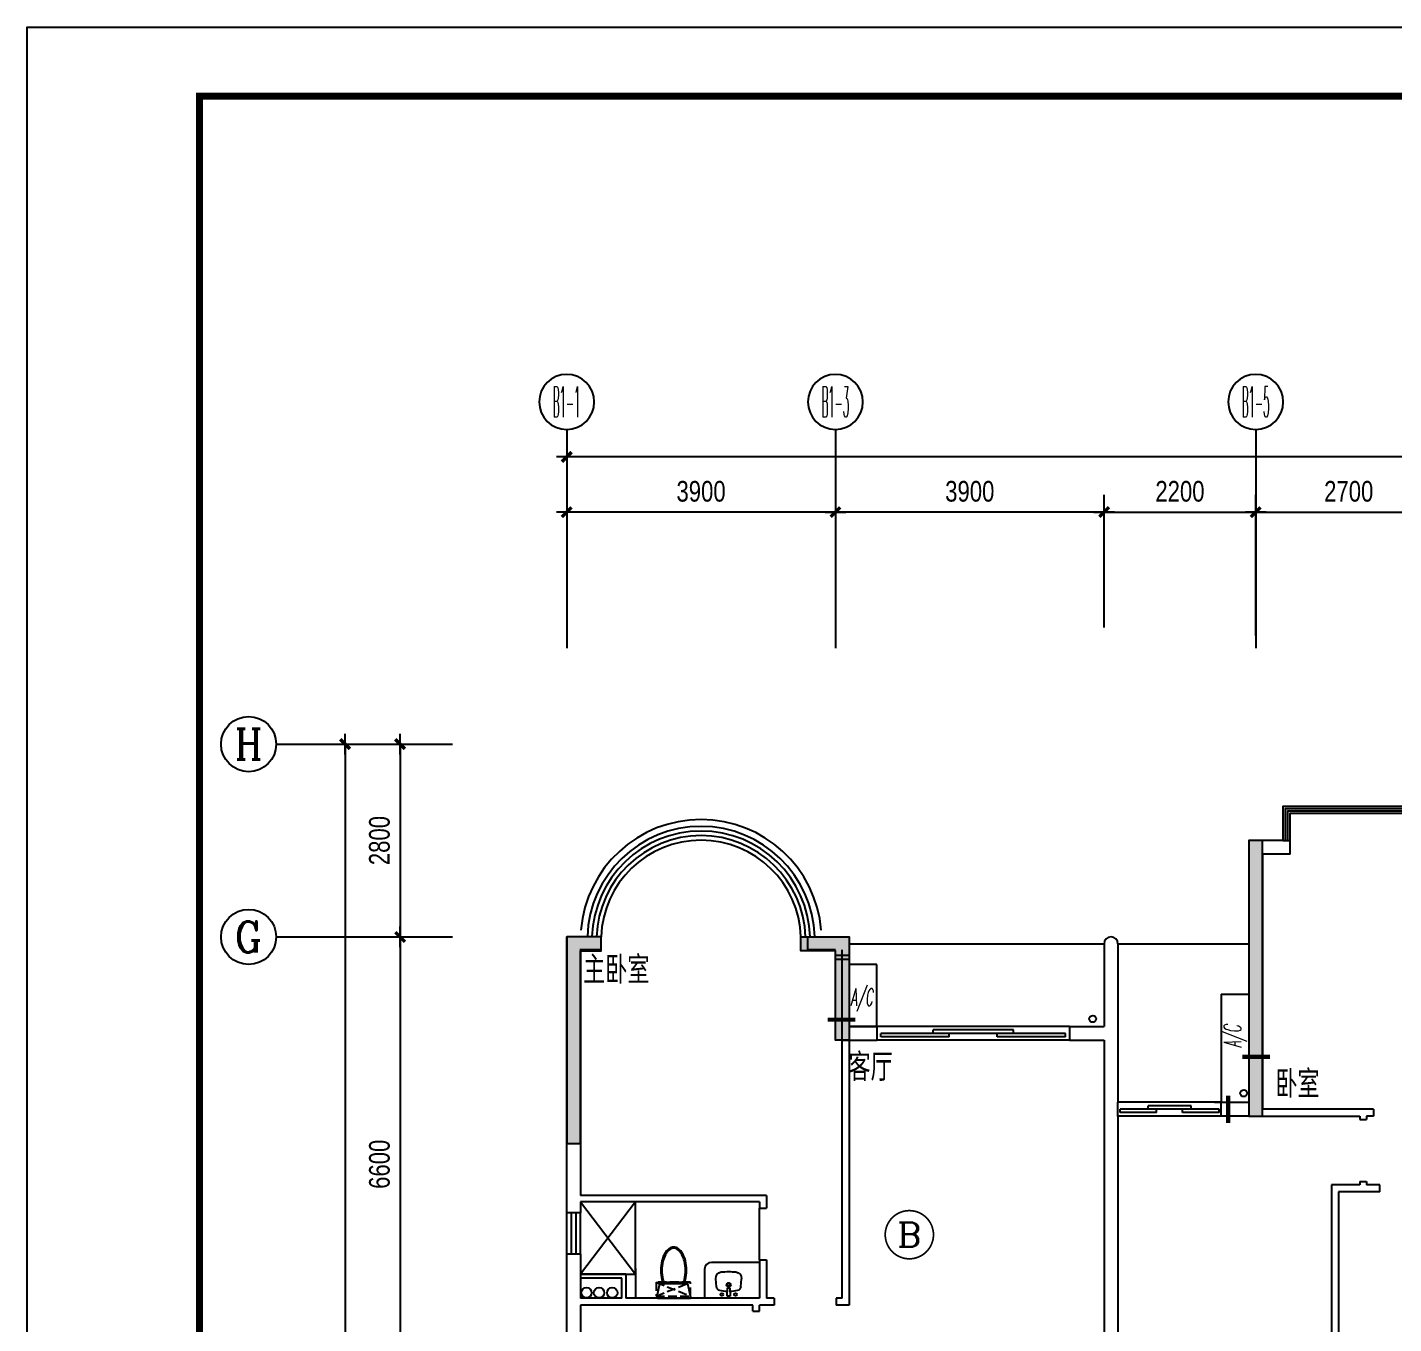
# Model space of a CAD drawing. Extents: x 45735 to 146968, y -75167 to -15767.
# Drawn here: x 45735 to 65565, y -34589 to -15767 of the extents above; entities that cross this region are included whole.
import ezdxf
from ezdxf.enums import TextEntityAlignment as Align

# ---------------------------------------------------------------- set-up
doc = ezdxf.new("R2010")
doc.units = 0
doc.header["$LTSCALE"] = 1000
doc.header["$MEASUREMENT"] = 0
doc.linetypes.add('DASH', pattern=[0.35, 0.25, -0.1])
doc.layers.get('0').update_dxf_attribs({"linetype": 'CONTINUOUS'})
doc.layers.get('DEFPOINTS').update_dxf_attribs({"linetype": 'CONTINUOUS'})
for name, color, linetype in [('AXIS', 7, 'CONTINUOUS'), ('AXIS_TEXT', 7, 'CONTINUOUS'), ('KT', 251, 'CONTINUOUS'), ('PUB_TEXT', 7, 'CONTINUOUS'), ('TK', 7, 'CONTINUOUS'), ('WALL', 7, 'CONTINUOUS'), ('WINDOW', 7, 'CONTINUOUS'), ('WINDOW_TEXT', 7, 'CONTINUOUS'), ('厨卫', 251, 'CONTINUOUS'), ('文字', 7, 'CONTINUOUS'), ('柱', 252, 'CONTINUOUS'), ('热水器', 252, 'CONTINUOUS'), ('空调位', 7, 'CONTINUOUS'), ('管道', 6, 'CONTINUOUS')]:
    doc.layers.add(name, color=color, linetype=linetype)
doc.styles.add('COMP', font='COMPLEX', dxfattribs={"bigfont": 'hztxt'})
doc.styles.add('COMPLEX', font='COMPLEX')
doc.styles.add('DIM_FONT', font='wcad.shx', dxfattribs={"width": 0.8})
doc.styles.add('HZTXT', font='romans.shx', dxfattribs={"width": 0.8, "bigfont": 'hztxt.shx'})
doc.styles.add('ITALICC', font='italicc.shx', dxfattribs={"width": 0.6})
doc.styles.add('SIMPLEX', font='SIMPLEX.SHX')
doc.dimstyles.new('AXIS', dxfattribs={"dimtxt": 300, "dimasz": 1, "dimexe": 250, "dimexo": 300, "dimgap": 150, "dimtad": 1, "dimdec": 0, "dimzin": 0, "dimdsep": 46, "dimtxsty": 'DIM_FONT', "dimblk": '_DIMX', "dimcen": 0.09, "dimdle": 150, "dimse1": 1, "dimse2": 1, "dimclrt": 7, "dimadec": 0, "dimazin": 0, "dimtfac": 1, "dimtdec": 0, "dimtix": 1, "dimtmove": 2, "dimatfit": 3, "dimldrblk": '_DIMX', "dimfxl": 0, "dimtolj": 1, "dimtzin": 0, "dimarcsym": 0})

# ---------------------------------------------------------------- blocks, each defined once
blk = doc.blocks.new('_DIMX')
blk.add_line((-150, 0), (150, 0))
at = {"const_width": 50}
blk.add_lwpolyline([(-70, -70), (70, 70)], dxfattribs=at)
blk = doc.blocks.new('*D85')
at = {"color": 0, "linetype": 'ByBlock'}
blk.add_line((51146, -93409), (51146, -100007), dxfattribs=at)
at = {"layer": 'DEFPOINTS', "color": 0, "linetype": 'ByBlock'}
for p in [(51906, -93408), (51146, -100008), (51906, -100008)]:
    blk.add_point(p, dxfattribs=at)
at = {"color": 0, "linetype": 'ByBlock'}
for p, rotation in [((51146, -93408), 90), ((51146, -100008), 270)]:
    blk.add_blockref('_DIMX', p, dxfattribs=dict(at, rotation=rotation))
at = {"color": 7, "linetype": 'ByBlock', "insert": (50846, -96708), "char_height": 300, "attachment_point": 5, "rotation": 90, "style": 'DIM_FONT'}
blk.add_mtext('\\A1;6600', dxfattribs=at)
blk = doc.blocks.new('*D78')
at = {"color": 0, "linetype": 'ByBlock'}
blk.add_line((50346, -90609), (50346, -115307), dxfattribs=at)
at = {"layer": 'DEFPOINTS', "color": 0, "linetype": 'ByBlock'}
for p in [(51906, -90608), (50346, -115308), (51906, -115308)]:
    blk.add_point(p, dxfattribs=at)
at = {"color": 0, "linetype": 'ByBlock'}
for p, rotation in [((50346, -90608), 90), ((50346, -115308), 270)]:
    blk.add_blockref('_DIMX', p, dxfattribs=dict(at, rotation=rotation))
at = {"color": 7, "linetype": 'ByBlock', "insert": (50046, -102958), "char_height": 300, "attachment_point": 5, "rotation": 90, "style": 'DIM_FONT'}
blk.add_mtext('\\A1;24700', dxfattribs=at)
blk = doc.blocks.new('_AXISO')
blk.add_circle((0, 0), 0.5)
at = {"layer": 'AXIS_TEXT', "style": 'COMPLEX', "width": 1.041667}
blk.add_attdef('A', text='', height=0.56, dxfattribs=at).set_placement((-0.25, -0.28), (0.25, -0.28), align=Align.FIT)
blk = doc.blocks.new('*D86')
at = {"color": 0, "linetype": 'ByBlock'}
blk.add_line((51146, -90609), (51146, -93407), dxfattribs=at)
at = {"layer": 'DEFPOINTS', "color": 0, "linetype": 'ByBlock'}
for p in [(51906, -90608), (51146, -93408), (51906, -93408)]:
    blk.add_point(p, dxfattribs=at)
at = {"color": 0, "linetype": 'ByBlock'}
for p, rotation in [((51146, -90608), 90), ((51146, -93408), 270)]:
    blk.add_blockref('_DIMX', p, dxfattribs=dict(at, rotation=rotation))
at = {"color": 7, "linetype": 'ByBlock', "insert": (50846, -92008), "char_height": 300, "attachment_point": 5, "rotation": 90, "style": 'DIM_FONT'}
blk.add_mtext('\\A1;2800', dxfattribs=at)
blk = doc.blocks.new('*D77')
at = {"color": 0, "linetype": 'ByBlock'}
blk.add_line((88662, -86439), (53564, -86439), dxfattribs=at)
at = {"layer": 'DEFPOINTS', "color": 0, "linetype": 'ByBlock'}
for p in [(53563, -86439), (53563, -89217), (88663, -89217)]:
    blk.add_point(p, dxfattribs=at)
at = {"color": 0, "linetype": 'ByBlock', "rotation": 180}
blk.add_blockref('_DIMX', (53563, -86439), dxfattribs=at)
at = {"color": 0, "linetype": 'ByBlock'}
blk.add_blockref('_DIMX', (88663, -86439), dxfattribs=at)
at = {"color": 7, "linetype": 'ByBlock', "insert": (71113, -86139), "char_height": 300, "attachment_point": 5, "style": 'DIM_FONT'}
blk.add_mtext('\\A1;35100', dxfattribs=at)
blk = doc.blocks.new('_INDEX1')
at = {"const_width": 0.035}
blk.add_lwpolyline([(-0.5, 0, 1), (0.5, 0, 1)], format="xyb", close=True, dxfattribs=at)
at = {"style": 'COMP', "width": 2.333333}
blk.add_attdef('1', text='', height=0.5, dxfattribs=at).set_placement((-0.25, -0.25), (0.25, -0.25), align=Align.FIT)
blk = doc.blocks.new('WC2')
for points in [[(211, 207, 0.354037), (207, 212), (24, 251, 0.477064), (0, 231), (0, -231, 0.477064), (12, -241), (207, -200, 0.354037), (211, -195)], [(218, 163), (218, -150, 0.033558), (269, -165, 0.056391), (405, -181, 0.056391), (541, -165, 0.070142), (644, -126, 0.106098), (721, -59, 0.162033), (743, 6, 0.162033), (721, 71, 0.106098), (644, 138, 0.070142), (541, 178, 0.056391), (405, 193, 0.056391), (269, 178, 0.033558)], [(232, 150), (232, -138, 0.027675), (273, -149, 0.056391), (405, -164, 0.056391), (537, -149, 0.070142), (636, -112, 0.106098), (708, -49, 0.162033), (726, 6, 0.162033), (708, 61, 0.106098), (636, 124, 0.070142), (537, 162, 0.056391), (405, 177, 0.056391), (273, 162, 0.027675)]]:
    blk.add_lwpolyline(points, format="xyb", close=True)
blk = doc.blocks.new('RSQ')
at = {"layer": '热水器', "linetype": 'DASH', "ltscale": 0.5}
for p, q in [((-250, 0), (250, -200)), ((-250, -200), (250, 0))]:
    blk.add_line(p, q, dxfattribs=at)
blk.add_lwpolyline([(250, 0), (-250, 0), (-250, -200), (250, -200)], close=True, dxfattribs=at)
blk = doc.blocks.new('*D75')
at = {"color": 0, "linetype": 'ByBlock'}
blk.add_line((61362, -87239), (57464, -87239), dxfattribs=at)
at = {"layer": 'DEFPOINTS', "color": 0, "linetype": 'ByBlock'}
for p in [(57463, -87239), (57463, -89217), (61363, -89217)]:
    blk.add_point(p, dxfattribs=at)
at = {"color": 0, "linetype": 'ByBlock', "rotation": 180}
blk.add_blockref('_DIMX', (57463, -87239), dxfattribs=at)
at = {"color": 0, "linetype": 'ByBlock'}
blk.add_blockref('_DIMX', (61363, -87239), dxfattribs=at)
at = {"color": 7, "linetype": 'ByBlock', "insert": (59413, -86939), "char_height": 300, "attachment_point": 5, "style": 'DIM_FONT'}
blk.add_mtext('\\A1;3900', dxfattribs=at)
blk = doc.blocks.new('*D87')
at = {"color": 0, "linetype": 'ByBlock'}
blk.add_line((57462, -87239), (53564, -87239), dxfattribs=at)
at = {"layer": 'DEFPOINTS', "color": 0, "linetype": 'ByBlock'}
for p in [(53563, -87239), (53563, -89217), (57463, -89217)]:
    blk.add_point(p, dxfattribs=at)
at = {"color": 0, "linetype": 'ByBlock', "rotation": 180}
blk.add_blockref('_DIMX', (53563, -87239), dxfattribs=at)
at = {"color": 0, "linetype": 'ByBlock'}
blk.add_blockref('_DIMX', (57463, -87239), dxfattribs=at)
at = {"color": 7, "linetype": 'ByBlock', "insert": (55513, -86939), "char_height": 300, "attachment_point": 5, "style": 'DIM_FONT'}
blk.add_mtext('\\A1;3900', dxfattribs=at)
blk = doc.blocks.new('*D96')
at = {"color": 0, "linetype": 'ByBlock'}
for p, q in [((61363, -88917), (61363, -86989)), ((63563, -89032), (63563, -86989)), ((61364, -87239), (63562, -87239))]:
    blk.add_line(p, q, dxfattribs=at)
at = {"layer": 'DEFPOINTS', "color": 0, "linetype": 'ByBlock'}
for p in [(63563, -87239), (61363, -89217), (63563, -89332)]:
    blk.add_point(p, dxfattribs=at)
at = {"color": 0, "linetype": 'ByBlock', "rotation": 180}
blk.add_blockref('_DIMX', (61363, -87239), dxfattribs=at)
at = {"color": 0, "linetype": 'ByBlock'}
blk.add_blockref('_DIMX', (63563, -87239), dxfattribs=at)
at = {"color": 7, "linetype": 'ByBlock', "insert": (62463, -86939), "char_height": 300, "attachment_point": 5, "style": 'DIM_FONT'}
blk.add_mtext('\\A1;2200', dxfattribs=at)
blk = doc.blocks.new('*D97')
at = {"color": 0, "linetype": 'ByBlock'}
for p, q in [((63563, -89032), (63563, -86989)), ((66263, -88903), (66263, -86989)), ((63564, -87239), (66262, -87239))]:
    blk.add_line(p, q, dxfattribs=at)
at = {"layer": 'DEFPOINTS', "color": 0, "linetype": 'ByBlock'}
for p in [(66263, -87239), (66263, -89203), (63563, -89332)]:
    blk.add_point(p, dxfattribs=at)
at = {"color": 0, "linetype": 'ByBlock', "rotation": 180}
blk.add_blockref('_DIMX', (63563, -87239), dxfattribs=at)
at = {"color": 0, "linetype": 'ByBlock'}
blk.add_blockref('_DIMX', (66263, -87239), dxfattribs=at)
at = {"color": 7, "linetype": 'ByBlock', "insert": (64913, -86939), "char_height": 300, "attachment_point": 5, "style": 'DIM_FONT'}
blk.add_mtext('\\A1;2700', dxfattribs=at)
blk = doc.blocks.new('30609000235308')
for points in [[(-1900, 0), (-1900, 500), (100, 500), (100, 0)], [(-1867, 0), (-1867, 467), (67, 467), (67, 0)], [(-1833, 0), (-1833, 433), (33, 433), (33, 0)], [(-1800, 0), (-1800, 400), (0, 400), (0, 0)]]:
    blk.add_lwpolyline(points)
at = {"layer": 'WINDOW_TEXT', "style": 'SIMPLEX', "flags": 9}
blk.add_attdef('A', text='', height=1, rotation=90, dxfattribs=at).set_placement((-1850, 0), align=Align.MIDDLE)

msp = doc.modelspace()

# ---------------------------------------------------------------- hatches: boundary and pattern name
at = {"layer": '柱'}
h = msp.add_hatch(color=256, dxfattribs=at)
h.paths.add_polyline_path([(69762.6, -39974.5), (69762.6, -39774.5), (70462.6, -39774.5), (70462.6, -42174.5), (69662.6, -42174.5), (69662.6, -41974.5), (70262.6, -41974.5), (70262.6, -39974.5)])
h.paths.add_polyline_path([(56662.6, -42774.5), (56162.6, -42774.5), (56162.6, -44374.5), (56362.6, -44374.5), (56362.6, -42974.5), (56662.6, -42974.5)])
h.paths.add_polyline_path([(56162.6, -46274.5), (56362.6, -46274.5), (56362.6, -48074.5), (56812.6, -48074.5), (56812.6, -48274.5), (56162.6, -48274.5)])
h.paths.add_polyline_path([(53562.6, -36574.5), (53762.6, -36574.5), (53762.6, -38174.5), (54062.6, -38174.5), (54062.6, -38374.5), (53562.6, -38374.5)])
h.paths.add_polyline_path([(54062.6, -28974.5), (53562.6, -28974.5), (53562.6, -31974.5), (53762.6, -31974.5), (53762.6, -29174.5), (54062.6, -29174.5)])
h.paths.add_polyline_path([(59362.6, -48074.5), (59362.6, -48274.5), (60762.6, -48274.5), (60762.6, -48074.5), (60062.6, -48074.5), (60062.6, -47274.5), (59862.6, -47274.5), (59862.6, -48074.5)])
h.paths.add_polyline_path([(60162.6, -41574.5), (60662.6, -41574.5), (60662.6, -43564.5), (60462.6, -43564.5), (60462.6, -41774.5), (60162.6, -41774.5)])
h.paths.add_polyline_path([(65362.6, -47174.5), (65562.6, -47174.5), (65562.6, -48774.5), (65362.6, -48774.5)])
h.paths.add_polyline_path([(69662.6, -46774.5), (69862.6, -46774.5), (69862.6, -48774.5), (69662.6, -48774.5)])
h.paths.add_polyline_path([(65562.6, -41574.5), (65562.6, -41774.5), (63562.6, -41774.5), (63562.6, -41574.5)])
h.paths.add_polyline_path([(68662.6, -39974.5), (68662.6, -39774.5), (67962.6, -39774.5), (67962.6, -42174.5), (68762.6, -42174.5), (68762.6, -41974.5), (68162.6, -41974.5), (68162.6, -39974.5)])
h.paths.add_polyline_path([(68162.6, -39974.5), (68162.6, -41974.5)], flags=16)
h.paths.add_polyline_path([(61362.6, -35574.5), (61362.6, -35374.5), (63662.6, -35374.5), (63662.6, -35574.5)])
h.paths.add_polyline_path([(57362.6, -35624.5), (57362.6, -35374.5), (58762.6, -35374.5), (58762.6, -35624.5)])
h.paths.add_polyline_path([(59862.6, -38374.5), (59862.6, -38174.5), (61862.6, -38174.5), (61862.6, -38374.5)])
h.paths.add_polyline_path([(56962.6, -28974.5), (57662.6, -28974.5), (57662.6, -30274.5), (57662.6, -30474.5), (57462.6, -30474.5), (57462.6, -29174.5), (56962.6, -29174.5)])
h.paths.add_polyline_path([(69662.6, -34574.5), (69862.6, -34574.5), (69862.6, -35574.5), (68562.6, -35574.5), (68562.6, -35374.5), (69662.6, -35374.5)])
h.paths.add_polyline_path([(63462.6, -31574.5), (63662.6, -31574.5), (63662.6, -27574.5), (63462.6, -27574.5)])
h.paths.add_polyline_path([(69662.6, -30974.5), (69862.6, -30974.5), (69862.6, -27574.5), (69662.6, -27574.5)])
h.paths.add_polyline_path([(84862.6, -35624.5), (84862.6, -35374.5), (83462.6, -35374.5), (83462.6, -35624.5)])
h.paths.add_polyline_path([(76662.6, -41574.5), (76662.6, -41774.5), (78662.6, -41774.5), (78662.6, -41574.5)])
h.paths.add_polyline_path([(72562.6, -46774.5), (72362.6, -46774.5), (72362.6, -48774.5), (72562.6, -48774.5)])
h.paths.add_polyline_path([(76862.6, -47174.5), (76662.6, -47174.5), (76662.6, -48774.5), (76862.6, -48774.5)])
h.paths.add_polyline_path([(73562.6, -39974.5), (73562.6, -39774.5), (74262.6, -39774.5), (74262.6, -42174.5), (73462.6, -42174.5), (73462.6, -41974.5), (74062.6, -41974.5), (74062.6, -39974.5)])
h.paths.add_polyline_path([(72462.6, -39974.5), (72462.6, -39774.5), (71762.6, -39774.5), (71762.6, -42174.5), (72562.6, -42174.5), (72562.6, -41974.5), (71962.6, -41974.5), (71962.6, -39974.5)])
h.paths.add_polyline_path([(74062.6, -39974.5), (74062.6, -41974.5)], flags=16)
h.paths.add_polyline_path([(82862.6, -48074.5), (82862.6, -48274.5), (81462.6, -48274.5), (81462.6, -48074.5), (82162.6, -48074.5), (82162.6, -47274.5), (82362.6, -47274.5), (82362.6, -48074.5)])
h.paths.add_polyline_path([(82062.6, -41574.5), (81562.6, -41574.5), (81562.6, -43564.5), (81762.6, -43564.5), (81762.6, -41774.5), (82062.6, -41774.5)])
h.paths.add_polyline_path([(72562.6, -34574.5), (72362.6, -34574.5), (72362.6, -35574.5), (73662.6, -35574.5), (73662.6, -35374.5), (72562.6, -35374.5)])
h.paths.add_polyline_path([(72562.6, -30974.5), (72362.6, -30974.5), (72362.6, -27574.5), (72562.6, -27574.5)])
h.paths.add_polyline_path([(80862.6, -35574.5), (80862.6, -35374.5), (78562.6, -35374.5), (78562.6, -35574.5)])
h.paths.add_polyline_path([(82362.6, -38374.5), (82362.6, -38174.5), (80362.6, -38174.5), (80362.6, -38374.5)])
h.paths.add_polyline_path([(78762.6, -31574.5), (78562.6, -31574.5), (78562.6, -27574.5), (78762.6, -27574.5)])
h.paths.add_polyline_path([(86062.6, -46274.5), (85862.6, -46274.5), (85862.6, -48074.5), (85412.6, -48074.5), (85412.6, -48274.5), (86062.6, -48274.5)])
h.paths.add_polyline_path([(85562.6, -42774.5), (86062.6, -42774.5), (86062.6, -44374.5), (85862.6, -44374.5), (85862.6, -42974.5), (85562.6, -42974.5)])
h.paths.add_polyline_path([(88662.6, -36574.5), (88462.6, -36574.5), (88462.6, -38174.5), (88162.6, -38174.5), (88162.6, -38374.5), (88662.6, -38374.5)])
h.paths.add_polyline_path([(85262.6, -28974.5), (84562.6, -28974.5), (84562.6, -30274.5), (84562.6, -30474.5), (84762.6, -30474.5), (84762.6, -29174.5), (85262.6, -29174.5)])
h.paths.add_polyline_path([(88162.6, -28974.5), (88662.6, -28974.5), (88662.6, -31974.5), (88462.6, -31974.5), (88462.6, -29174.5), (88162.6, -29174.5)])

# ---------------------------------------------------------------- linework, layer by layer
for p, q in [((60862.6, -30274.4), (58062.6, -30274.4)), ((60045.9, -30324.7), (58879.2, -30324.7)), ((58879.2, -30374.4), (58879.2, -30324.7)), ((60045.9, -30374.4), (60045.9, -30324.7)), ((60862.6, -30474.4), (58062.6, -30474.4)), ((58120.9, -30424.2), (58120.9, -30374.4)), ((59112.6, -30374.4), (58120.9, -30374.4)), ((59112.6, -30424.2), (58120.9, -30424.2)), ((59112.6, -30424.2), (59112.6, -30374.4)), ((59812.6, -30374.4), (59112.6, -30374.4)), ((60804.2, -30374.4), (59812.6, -30374.4)), ((59812.6, -30424.2), (59812.6, -30374.4)), ((60804.2, -30424.2), (59812.6, -30424.2)), ((60804.2, -30424.2), (60804.2, -30374.4)), ((63062.6, -31374.5), (61562.6, -31374.5)), ((61593.8, -31524.2), (61593.8, -31474.5)), ((62125.1, -31474.5), (61593.8, -31474.5)), ((62125.1, -31524.2), (61593.8, -31524.2)), ((62625.1, -31424.7), (62000.1, -31424.7)), ((62000.1, -31474.5), (62000.1, -31424.7)), ((62125.1, -31524.2), (62125.1, -31474.5)), ((62500.1, -31474.5), (62125.1, -31474.5)), ((63031.3, -31474.5), (62500.1, -31474.5)), ((62500.1, -31524.2), (62500.1, -31474.5)), ((63031.3, -31524.2), (62500.1, -31524.2)), ((62625.1, -31474.5), (62625.1, -31424.7)), ((63031.3, -31524.2), (63031.3, -31474.5)), ((63062.6, -31574.5), (61562.6, -31574.5)), ((53562.6, -33579.4), (53562.6, -32979.4)), ((53629.2, -32979.4), (53629.2, -33579.4)), ((53695.9, -32979.4), (53695.9, -33579.4)), ((53762.6, -33579.4), (53762.6, -32979.4))]:
    msp.add_line(p, q)
at = {"layer": 'AXIS'}
for p, q in [((53562.6, -21605.9), (53562.6, -24783.5)), ((57462.6, -21605.9), (57462.6, -24783.5)), ((63562.6, -21605.9), (63562.6, -24783.5)), ((49346.3, -26174.5), (51905.7, -26174.5)), ((49346.3, -28974.4), (51905.7, -28974.4))]:
    msp.add_line(p, q, dxfattribs=at)
at = {"layer": 'KT', "const_width": 60}
for points in [[(57352.6, -30174.4), (57752.6, -30174.4)], [(63368.2, -30714.5), (63768.2, -30714.5)], [(63162.6, -31276.1), (63162.6, -31676.1)]]:
    msp.add_lwpolyline(points, dxfattribs=at)
at = {"layer": 'TK'}
msp.add_lwpolyline([(45734.7, -75167.5), (45734.7, -15767.5), (129834.7, -15767.5), (129834.7, -75167.5)], close=True, dxfattribs=at)
at = {"layer": 'TK', "const_width": 100}
msp.add_lwpolyline([(48234.7, -74167.5), (128834.7, -74167.5), (128834.7, -16767.5), (48234.7, -16767.5)], close=True, dxfattribs=at)
at = {"layer": 'WALL'}
for p, q in [((63462.6, -27574.5), (63462.6, -31374.5)), ((63962.6, -27574.5), (63462.6, -27574.5)), ((63962.6, -27574.5), (64062.6, -27574.5)), ((63962.6, -27574.5), (63962.6, -27574.5)), ((64062.6, -27574.5), (64062.6, -27574.5)), ((64062.6, -27774.5), (64062.6, -27574.5)), ((63662.6, -27774.5), (63662.6, -31474.5)), ((64062.6, -27774.5), (63662.6, -27774.5)), ((54062.6, -28973.4), (53562.6, -28973.4)), ((53562.6, -32979.4), (53562.6, -28973.4)), ((54062.6, -29163.4), (54062.6, -28973.4)), ((57062.6, -29163.4), (57062.6, -28973.4)), ((57072.6, -28974.5), (57662.6, -28974.5)), ((57662.6, -28974.5), (57662.6, -30274.4)), ((61362.6, -29073.4), (61362.6, -30274.4)), ((61562.6, -29073.4), (61562.6, -31374.5)), ((54062.6, -29163.4), (53752.6, -29163.4)), ((53762.6, -29163.4), (53762.6, -32729.4)), ((57462.6, -29163.4), (57062.6, -29163.4)), ((57562.6, -34219.4), (57562.6, -29163.4)), ((57652.6, -30274.4), (58062.6, -30274.4)), ((58062.6, -30274.4), (58062.6, -30474.4)), ((60862.6, -30274.4), (61362.6, -30274.4)), ((60862.6, -30274.4), (60862.6, -30474.4)), ((57552.6, -30474.4), (58062.6, -30474.4)), ((57662.6, -30474.4), (57662.6, -34319.4)), ((60862.6, -30474.4), (61362.6, -30474.4)), ((61362.6, -30474.4), (61362.6, -35574.5)), ((61562.6, -31574.5), (61562.6, -31374.5)), ((61562.6, -31374.5), (61562.6, -31374.5)), ((63062.6, -31574.5), (63062.6, -31374.5)), ((63062.6, -31374.5), (63462.6, -31374.5)), ((65272.6, -31474.5), (63652.6, -31474.5)), ((65272.6, -31474.5), (65272.6, -31574.5)), ((61562.6, -31574.5), (61562.6, -35384.5)), ((61562.6, -31574.5), (61562.6, -31574.5)), ((63462.6, -31574.5), (63062.6, -31574.5)), ((63562.6, -31574.5), (65072.6, -31574.5)), ((65072.6, -31574.5), (65072.6, -31624.5)), ((65072.6, -31624.5), (65172.6, -31624.5)), ((65172.6, -31574.5), (65172.6, -31624.5)), ((65272.6, -31574.5), (65172.6, -31574.5)), ((64662.6, -32574.5), (64662.6, -35374.5)), ((65072.6, -32574.5), (64662.6, -32574.5)), ((64762.6, -32674.5), (64762.6, -35374.5)), ((65362.6, -32674.5), (64762.6, -32674.5)), ((65072.6, -32524.5), (65072.6, -32574.5)), ((65072.6, -32524.5), (65172.6, -32524.5)), ((65172.6, -32524.5), (65172.6, -32574.5)), ((65362.6, -32574.5), (65172.6, -32574.5)), ((65362.6, -32674.5), (65362.6, -32574.5)), ((56462.6, -32729.4), (53762.6, -32729.4)), ((56362.6, -32819.4), (53762.6, -32819.4)), ((53762.6, -32819.4), (53762.6, -32979.4)), ((56362.6, -32819.4), (56362.6, -32909.4)), ((56362.6, -32909.4), (56462.6, -32909.4)), ((56462.6, -32729.4), (56462.6, -32909.4)), ((53762.6, -32979.4), (53562.6, -32979.4)), ((53562.6, -38374.5), (53562.6, -33579.4)), ((53762.6, -33579.4), (53562.6, -33579.4)), ((53762.6, -33579.4), (53762.6, -34219.4)), ((56362.6, -33659.4), (56362.6, -34219.4)), ((56362.6, -33659.4), (56462.6, -33659.4)), ((56462.6, -33659.4), (56462.6, -34219.4)), ((54422.6, -33869.4), (53762.6, -33869.4)), ((54422.6, -33869.4), (54422.6, -34219.4)), ((54362.6, -33929.4), (53762.6, -33929.4)), ((54362.6, -34219.4), (54362.6, -33929.4)), ((54362.6, -34219.4), (53762.6, -34219.4)), ((56362.6, -34219.4), (54422.6, -34219.4)), ((56572.6, -34219.4), (56462.6, -34219.4)), ((56572.6, -34219.4), (56572.6, -34319.4)), ((57562.6, -34219.4), (57472.6, -34219.4)), ((57472.6, -34219.4), (57472.6, -34319.4)), ((53762.6, -34319.4), (53762.6, -38184.5)), ((56262.6, -34319.4), (53762.6, -34319.4)), ((56262.6, -34409.4), (56262.6, -34319.4)), ((56262.6, -34409.4), (56362.6, -34409.4)), ((56572.6, -34319.4), (56362.6, -34319.4)), ((56362.6, -34409.4), (56362.6, -34319.4)), ((57662.6, -34319.4), (57472.6, -34319.4))]:
    msp.add_line(p, q, dxfattribs=at)
msp.add_arc((61462.6, -29073.4), 100, 0, 180, dxfattribs=at)
at = {"layer": 'WINDOW'}
for p, q in [((57662.6, -29074.4), (61362.6, -29073.4)), ((61562.6, -29073.4), (63462.6, -29073.4)), ((56362.6, -33659.4), (56362.6, -32909.4))]:
    msp.add_line(p, q, dxfattribs=at)
at = {"layer": 'WINDOW', "color": 8}
msp.add_arc((55512.6, -29019.9), 1750.7, 4.7647, 175.20111, dxfattribs=at)
at = {"layer": 'WINDOW'}
for radius in [1650.7, 1584, 1517.4, 1450.7]:
    msp.add_arc((55512.6, -29019.9), radius, 1.79422, 178.16464, dxfattribs=at)
at = {"layer": '厨卫'}
for p, q in [((53762.6, -32819.4), (54562.6, -33868.4)), ((54562.6, -32819.4), (53762.6, -33868.4)), ((54562.6, -33868.4), (54562.6, -32819.4)), ((56352.6, -33698.6), (55663, -33698.6)), ((53761.7, -33869.4), (54561.7, -33869.4)), ((54562.6, -33789.4), (54562.6, -34219.4)), ((55563, -33798.6), (55563, -34219.4)), ((55889.4, -34187.1), (55896.9, -34070.4)), ((55896.9, -34070.4), (55928.3, -34070.4)), ((55928.3, -34070.4), (55935.8, -34187.1)), ((55935.8, -34187.1), (55889.4, -34187.1))]:
    msp.add_line(p, q, dxfattribs=at)
for points in [[(55726.3, -33935.3, -0.4090753), (55806.7, -33838.1)], [(55806.7, -33838.1, -0.0513874), (56018.4, -33838.1)], [(56018.4, -33838.1, -0.4090753), (56098.9, -33935.3)], [(55893.5, -34122.3, -0.0463646), (55783.4, -34108.6, -0.3327345), (55736.4, -34054.1)], [(56088.7, -34054.1, -0.3327345), (56041.8, -34108.6, -0.0463646), (55931.6, -34122.3)]]:
    msp.add_lwpolyline(points, format="xyb", dxfattribs=at)
for points in [[(55736.4, -34054.1), (55726.3, -33935.3)], [(56088.7, -34054.1), (56098.9, -33935.3)]]:
    msp.add_lwpolyline(points, dxfattribs=at)
for centre, radius in [((55912.6, -34025.2), 30), ((55912.6, -34025.2), 20), ((55812.6, -34165.2), 20), ((56012.6, -34165.2), 20)]:
    msp.add_circle(centre, radius, dxfattribs=at)
msp.add_arc((55663, -33798.6), 100, 90, 180, dxfattribs=at)
at = {"layer": '柱'}
msp.add_lwpolyline([(63462.6, -31574.5), (63662.6, -31574.5), (63662.6, -27574.5), (63462.6, -27574.5)], close=True, dxfattribs=at)
at = {"layer": '柱', "flags": 128}
for points in [[(54062.6, -28974.5), (53562.6, -28974.5), (53562.6, -31974.5), (53762.6, -31974.5), (53762.6, -29174.5), (54062.6, -29174.5), (54062.6, -28974.5)], [(56962.6, -28974.5), (57662.6, -28974.5), (57662.6, -30274.5), (57662.6, -30274.5), (57662.6, -30474.5), (57462.6, -30474.5), (57462.6, -29174.5), (56962.6, -29174.5), (56962.6, -28974.5)]]:
    msp.add_lwpolyline(points, dxfattribs=at)
at = {"layer": '空调位'}
for p, q in [((57662.6, -29243.4), (57462.6, -29243.4)), ((57662.6, -29303.4), (57462.6, -29303.4)), ((58062.6, -29374.4), (57662.6, -29374.4)), ((58062.6, -30274.4), (58062.6, -29374.4)), ((63062.1, -29804.5), (63462.6, -29804.5)), ((63062.1, -29804.5), (63062.1, -31384.4)), ((58062.6, -30274.4), (57662.6, -30274.4)), ((62962.6, -31374.5), (63462.6, -31374.5))]:
    msp.add_line(p, q, dxfattribs=at)
for centre in [(61197.8, -30163.6), (63388.1, -31242.5)]:
    msp.add_circle(centre, 50, dxfattribs=at)
at = {"layer": '管道'}
for centre in [(53850.1, -34139.4), (54032.9, -34139.4), (54224.8, -34139.4)]:
    msp.add_circle(centre, 75, dxfattribs=at)

# ---------------------------------------------------------------- block references
at = {"layer": 'AXIS'}
ref = msp.add_blockref('_AXISO', (53562.6, -21205.9), dxfattribs=dict(at, xscale=-800, yscale=800, zscale=800, rotation=180))
ref.add_attrib('A', 'B1-1', dxfattribs={"layer": 'AXIS_TEXT', "height": 448, "style": 'COMPLEX', "width": 0.260417}).set_placement((53362.6, -21429.9), (53762.6, -21429.9), align=Align.FIT)
ref = msp.add_blockref('_AXISO', (57462.6, -21205.9), dxfattribs=dict(at, xscale=-800, yscale=800, zscale=800, rotation=180))
ref.add_attrib('A', 'B1-3', dxfattribs={"layer": 'AXIS_TEXT', "height": 448, "style": 'COMPLEX', "width": 0.243506}).set_placement((57262.6, -21429.9), (57662.6, -21429.9), align=Align.FIT)
ref = msp.add_blockref('_AXISO', (63562.6, -21205.9), dxfattribs=dict(at, xscale=-800, yscale=800, zscale=800, rotation=180))
ref.add_attrib('A', 'B1-5', dxfattribs={"layer": 'AXIS_TEXT', "height": 448, "style": 'COMPLEX', "width": 0.243506}).set_placement((63362.6, -21429.9), (63762.6, -21429.9), align=Align.FIT)
ref = msp.add_blockref('_AXISO', (48946.3, -26174.5), dxfattribs=dict(at, xscale=800, yscale=800, zscale=800))
ref.add_attrib('A', 'H', dxfattribs={"layer": 'AXIS_TEXT', "height": 448, "style": 'COMPLEX', "width": 0.9375}).set_placement((48746.3, -26398.5), (49146.3, -26398.5), align=Align.FIT)
at = {"layer": 'AXIS', "xscale": 800, "yscale": 800, "zscale": 800}
msp.add_blockref('_AXISO', (48946.3, -28973.4), dxfattribs=at).add_auto_attribs({'A': 'G'})
at = {"layer": 'PUB_TEXT'}
ref = msp.add_blockref('_INDEX1', (58535.8, -33297.1), dxfattribs=dict(at, xscale=700, yscale=700, zscale=700))
ref.add_attrib('1', 'B', dxfattribs={"layer": '0', "height": 350, "style": 'COMP', "width": 1.235294}).set_placement((58360.8, -33472.1), (58710.8, -33472.1), align=Align.FIT)
at = {"layer": 'WINDOW'}
msp.add_blockref('30609000235308', (65862.6, -27574.5), dxfattribs=at)
at = {"layer": '厨卫', "rotation": 90}
msp.add_blockref('WC2', (55122, -34219.4), dxfattribs=at)
at = {"layer": '热水器'}
msp.add_blockref('RSQ', (55109.4, -33987), dxfattribs=at)

# ---------------------------------------------------------------- texts
at = {"layer": '文字', "style": 'HZTXT', "width": 0.8}
for s, p in [('主卧室', (53803, -29653.1)), ('客厅', (57653, -31065.1)), ('卧室', (63849.5, -31310.5))]:
    msp.add_text(s, height=400, dxfattribs=at).set_placement(p)
at = {"layer": '空调位', "style": 'ITALICC', "width": 0.5}
msp.add_text('A/C', height=250, dxfattribs=at).set_placement((57679.2, -29972.8))
msp.add_text('A/C', height=250, rotation=90, dxfattribs=at).set_placement((63349.9, -30581))

# ---------------------------------------------------------------- dimensions: what is measured, and where the dimension line sits
at = {"layer": 'AXIS'}
for p1, p2, distance, picture, middle in [((88662.6, -24783.5), (53562.6, -24783.5), -2777.5, '*D77', (71112.6, -21705.9)), ((51905.7, -26174.5), (51905.7, -50874.5), -1559.4, '*D78', (50046.3, -38524.5)), ((51905.7, -26174.5), (51905.7, -28974.4), -759.4, '*D86', (50846.3, -27574.5))]:
    dim = msp.add_aligned_dim(p1=p1, p2=p2, distance=distance, dimstyle='AXIS', dxfattribs=at)
    dim.commit()
    dim.dimension.update_dxf_attribs({"geometry": picture, "text_midpoint": middle, "insert": (0, 64433.4)})
for base, p1, p2, angle, picture, middle in [((53562.6, -22805.9), (57462.6, -24783.5), (53562.6, -24783.5), 180, '*D87', (55512.6, -22505.9)), ((57462.6, -22805.9), (61362.6, -24783.5), (57462.6, -24783.5), 180, '*D75', (59412.6, -22505.9)), ((51146.3, -35574.5), (51905.7, -28974.4), (51905.7, -35574.5), 90, '*D85', (50846.3, -32274.5))]:
    dim = msp.add_linear_dim(base=base, p1=p1, p2=p2, angle=angle, dimstyle='AXIS', override={"dimse1": 1}, dxfattribs=at)
    dim.commit()
    dim.dimension.update_dxf_attribs({"geometry": picture, "text_midpoint": middle, "insert": (0, 64433.4)})
for base, p1, p2, picture, middle in [((63562.6, -22805.9), (61362.6, -24783.5), (63562.6, -24898.6), '*D96', (62462.6, -22505.9)), ((66262.6, -22805.9), (63562.6, -24898.6), (66262.6, -24770.1), '*D97', (64912.6, -22505.9))]:
    dim = msp.add_linear_dim(base=base, p1=p1, p2=p2, dimstyle='AXIS', override={"dimsah": 1, "dimse1": 0, "dimse2": 0}, dxfattribs=at)
    dim.commit()
    dim.dimension.update_dxf_attribs({"geometry": picture, "text_midpoint": middle, "insert": (0, 64433.4)})

doc.saveas('drawing.dxf')
